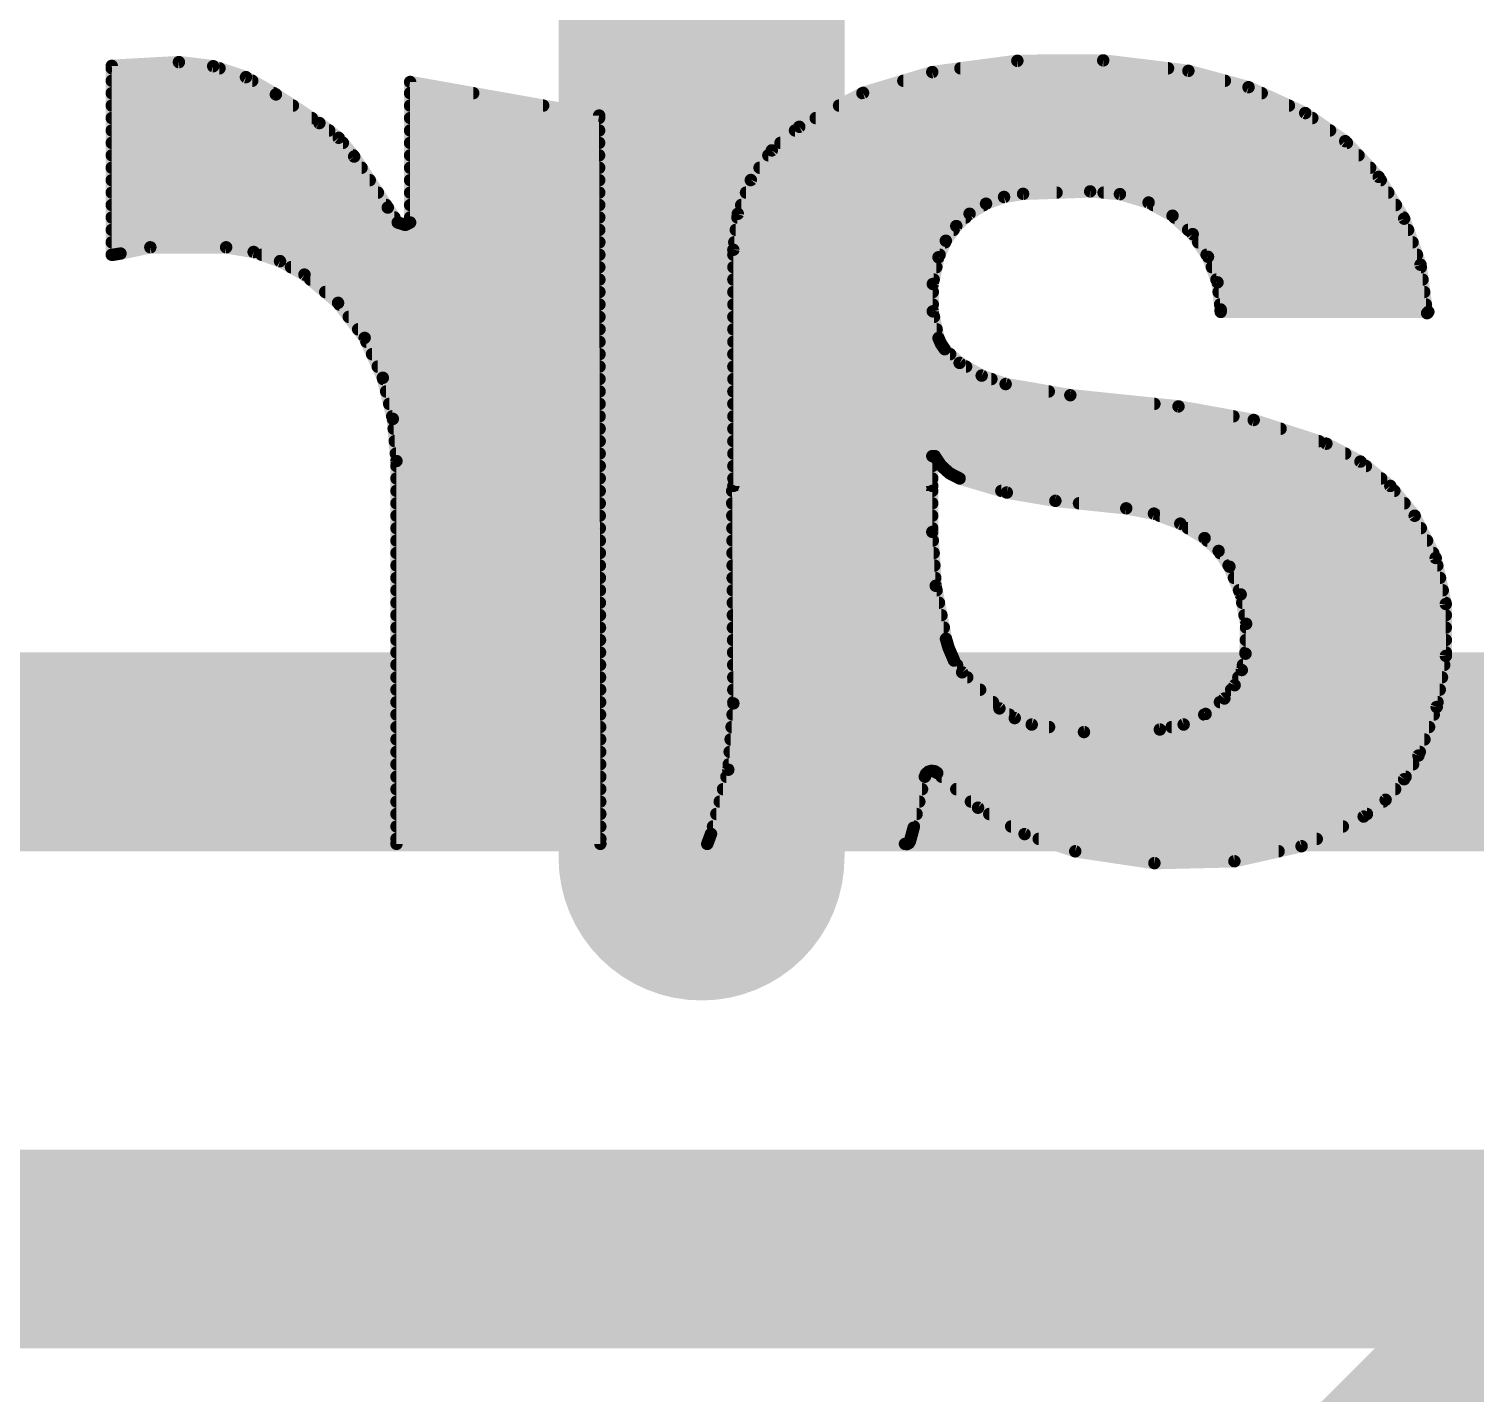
# Model space of a CAD drawing. Extents: x -12 to 102, y -12 to 69.
# Drawn here: x 41.464 to 44.419, y 58.126 to 60.914 of the extents above; entities that cross this region are included whole.
import ezdxf

# ---------------------------------------------------------------- set-up
doc = ezdxf.new("R2010")
doc.units = 0
for name, color, linetype in [('1', 12, 'CONTINUOUS'), ('16', 132, 'CONTINUOUS'), ('21', 41, 'CONTINUOUS'), ('22', 40, 'CONTINUOUS')]:
    doc.layers.add(name, color=color, linetype=linetype)

msp = doc.modelspace()

# ---------------------------------------------------------------- linework, layer by layer
at = {"layer": '1', "const_width": 0.4064}
msp.add_lwpolyline([(41.91, 55.626), (51.054, 64.77)], dxfattribs=at)
at = {"layer": '16', "const_width": 0.4064}
for points in [[(64.77, 59.436), (11.43, 59.436)], [(62.23, 58.42), (36.83, 58.42)]]:
    msp.add_lwpolyline(points, dxfattribs=at)
at = {"layer": '21', "const_width": 0.5842}
msp.add_lwpolyline([(42.8381, 59.2201), (42.8381, 62.4487)], dxfattribs=at)
at = {"layer": '21', "const_width": 0.2921}
msp.add_lwpolyline([(42.692, 59.2201, 1), (42.9841, 59.2201)], format="xyb", dxfattribs=at)
at = {"layer": '22', "const_width": 0.0254}
for points in [[(41.7703, 60.8457), (41.6331, 60.8381)], [(41.6331, 60.8381), (41.6331, 60.452)], [(41.6331, 60.833), (41.8532, 60.833)], [(41.8404, 60.8373), (41.7703, 60.8457)], [(41.9073, 60.815), (41.8404, 60.8373)], [(43.1681, 60.7829), (43.3095, 60.8254)], [(43.3095, 60.8254), (43.4834, 60.8484)], [(43.367, 60.833), (43.7912, 60.833)], [(43.4834, 60.8484), (43.6587, 60.8492)], [(43.6587, 60.8492), (43.8328, 60.8279)], [(43.8328, 60.8279), (43.9557, 60.7945)], [(41.6331, 60.8076), (41.9201, 60.8076)], [(41.9684, 60.7797), (41.9073, 60.815)], [(42.6288, 60.7365), (42.2427, 60.8051)], [(42.2427, 60.8051), (42.2427, 60.518)], [(43.2503, 60.8076), (43.9074, 60.8076)], [(43.9557, 60.7945), (44.0715, 60.7416)], [(41.6331, 60.7822), (41.9641, 60.7822)], [(42.0573, 60.7212), (41.9684, 60.7797)], [(42.2427, 60.7822), (42.3716, 60.7822)], [(43.0378, 60.7136), (43.1681, 60.7829)], [(43.1668, 60.7822), (43.9826, 60.7822)], [(41.6331, 60.7568), (42.0032, 60.7568)], [(42.2427, 60.7568), (42.5145, 60.7568)], [(42.6314, 59.248), (42.6288, 60.7365)], [(43.119, 60.7568), (44.0382, 60.7568)], [(44.0715, 60.7416), (44.1533, 60.6841)], [(41.6331, 60.7314), (42.0418, 60.7314)], [(41.6331, 60.706), (42.0772, 60.706)], [(42.0968, 60.691), (42.0573, 60.7212)], [(42.2427, 60.7314), (42.6288, 60.7314)], [(42.2427, 60.706), (42.6289, 60.706)], [(42.9816, 60.6653), (43.0378, 60.7136)], [(43.029, 60.706), (44.1222, 60.706)], [(43.0713, 60.7314), (44.086, 60.7314)], [(41.6331, 60.6806), (42.1053, 60.6806)], [(42.1284, 60.6527), (42.0968, 60.691)], [(42.2427, 60.6806), (42.6289, 60.6806)], [(42.9994, 60.6806), (44.1566, 60.6806)], [(44.1533, 60.6841), (44.2216, 60.6112)], [(41.6331, 60.6552), (42.1263, 60.6552)], [(42.197, 60.5485), (42.1284, 60.6527)], [(42.2427, 60.6552), (42.6289, 60.6552)], [(42.9389, 60.6048), (42.9816, 60.6653)], [(42.9745, 60.6552), (44.1804, 60.6552)], [(41.6331, 60.6298), (42.1435, 60.6298)], [(42.2427, 60.6298), (42.629, 60.6298)], [(42.9566, 60.6298), (44.2042, 60.6298)], [(41.6331, 60.6044), (42.1602, 60.6044)], [(42.2427, 60.6044), (42.629, 60.6044)], [(42.9122, 60.5357), (42.9389, 60.6048)], [(42.9387, 60.6044), (44.2257, 60.6044)], [(44.2216, 60.6112), (44.2736, 60.5258)], [(41.6331, 60.579), (42.1769, 60.579)], [(42.2427, 60.579), (42.6291, 60.579)], [(42.9289, 60.579), (43.5635, 60.579)], [(43.4562, 60.5701), (43.4193, 60.5564)], [(43.495, 60.5765), (43.4562, 60.5701)], [(43.6321, 60.5815), (43.495, 60.5765)], [(43.6929, 60.576), (43.6321, 60.5815)], [(43.6595, 60.579), (44.2412, 60.579)], [(43.7515, 60.5587), (43.6929, 60.576)], [(43.8004, 60.5318), (43.7515, 60.5587)], [(41.6331, 60.5536), (42.1936, 60.5536)], [(41.6331, 60.5282), (42.2105, 60.5282)], [(42.2173, 60.518), (42.197, 60.5485)], [(42.2427, 60.5536), (42.6291, 60.5536)], [(42.2427, 60.5282), (42.6292, 60.5282)], [(42.9031, 60.4622), (42.9122, 60.5357)], [(42.9113, 60.5282), (43.3775, 60.5282)], [(42.9191, 60.5536), (43.4148, 60.5536)], [(43.3857, 60.5358), (43.3586, 60.5107)], [(43.4193, 60.5564), (43.3857, 60.5358)], [(43.7608, 60.5536), (44.2566, 60.5536)], [(43.8416, 60.4942), (43.8004, 60.5318)], [(43.8044, 60.5282), (44.2721, 60.5282)], [(41.6331, 60.5028), (42.6292, 60.5028)], [(42.2326, 60.513), (42.2173, 60.518)], [(42.2427, 60.518), (42.2326, 60.513)], [(42.9081, 60.5028), (43.353, 60.5028)], [(43.3586, 60.5107), (43.3372, 60.4807)], [(43.8322, 60.5028), (44.2817, 60.5028)], [(44.2736, 60.5258), (44.307, 60.4316)], [(41.6331, 60.4774), (42.6293, 60.4774)], [(42.905, 60.4774), (43.3357, 60.4774)], [(43.3372, 60.4807), (43.3222, 60.4469)], [(43.8728, 60.4479), (43.8416, 60.4942)], [(43.8529, 60.4774), (44.2907, 60.4774)], [(41.6331, 60.452), (41.6357, 60.452)], [(41.6331, 60.452), (41.6357, 60.452)], [(41.6357, 60.452), (41.6509, 60.4545)], [(41.6509, 60.4545), (41.7119, 60.4672)], [(41.7119, 60.4672), (41.8668, 60.4672)], [(41.8668, 60.4672), (41.923, 60.4577)], [(41.923, 60.4577), (41.9769, 60.4389)], [(41.9393, 60.452), (42.6293, 60.452)], [(42.9031, 59.9796), (42.9031, 60.4622)], [(42.9031, 60.452), (43.3245, 60.452)], [(43.3222, 60.4469), (43.3105, 60.3923)], [(43.87, 60.452), (44.2998, 60.452)], [(43.8922, 60.3956), (43.8728, 60.4479)], [(41.9769, 60.4389), (42.0268, 60.4114)], [(41.9992, 60.4266), (42.6293, 60.4266)], [(42.0268, 60.4114), (42.0955, 60.3537)], [(42.9031, 60.4266), (43.3179, 60.4266)], [(43.8807, 60.4266), (44.3077, 60.4266)], [(44.307, 60.4316), (44.3205, 60.3326)], [(42.0389, 60.4012), (42.6294, 60.4012)], [(42.9031, 60.4012), (43.3124, 60.4012)], [(43.3105, 60.3923), (43.3105, 60.3364)], [(43.8901, 60.4012), (44.3111, 60.4012)], [(43.8988, 60.3402), (43.8922, 60.3956)], [(42.0692, 60.3758), (42.6294, 60.3758)], [(42.0955, 60.3537), (42.1498, 60.2822)], [(42.9031, 60.3758), (43.3105, 60.3758)], [(43.8946, 60.3758), (44.3146, 60.3758)], [(42.098, 60.3504), (42.6295, 60.3504)], [(42.1173, 60.325), (42.6295, 60.325)], [(42.9031, 60.3504), (43.3105, 60.3504)], [(42.9031, 60.325), (43.313, 60.325)], [(43.3105, 60.3364), (43.3222, 60.2818)], [(43.8976, 60.3504), (44.3181, 60.3504)], [(43.8988, 60.3352), (43.8988, 60.3402)], [(44.323, 60.3352), (43.8988, 60.3352)], [(44.3205, 60.3326), (44.323, 60.3352)], [(42.1365, 60.2996), (42.6296, 60.2996)], [(42.9031, 60.2996), (43.3184, 60.2996)], [(42.1498, 60.2822), (42.1869, 60.2005)], [(42.1534, 60.2742), (42.6296, 60.2742)], [(42.9031, 60.2742), (43.3255, 60.2742)], [(43.3222, 60.2818), (43.3275, 60.2698)], [(43.3275, 60.2698), (43.3349, 60.259)], [(42.1649, 60.2488), (42.6297, 60.2488)], [(42.9031, 60.2488), (43.346, 60.2488)], [(43.3349, 60.259), (43.3654, 60.231)], [(42.1765, 60.2234), (42.6297, 60.2234)], [(42.9031, 60.2234), (43.3786, 60.2234)], [(43.3654, 60.231), (43.4104, 60.205)], [(43.4104, 60.205), (43.4594, 60.1878)], [(42.1869, 60.2005), (42.2074, 60.1165)], [(42.1875, 60.198), (42.6297, 60.198)], [(42.9031, 60.198), (43.4304, 60.198)], [(43.4594, 60.1878), (43.5915, 60.165)], [(42.1937, 60.1726), (42.6298, 60.1726)], [(42.1999, 60.1472), (42.6298, 60.1472)], [(42.9031, 60.1726), (43.5475, 60.1726)], [(42.9031, 60.1472), (43.7633, 60.1472)], [(43.5915, 60.165), (43.8125, 60.1421)], [(42.2061, 60.1218), (42.6299, 60.1218)], [(42.2074, 60.1165), (42.2148, 60.0304)], [(42.9031, 60.1218), (43.9247, 60.1218)], [(43.8125, 60.1421), (43.9662, 60.1143)], [(42.2091, 60.0964), (42.6299, 60.0964)], [(42.9031, 60.0964), (44.0211, 60.0964)], [(43.9662, 60.1143), (44.1147, 60.0659)], [(42.2113, 60.071), (42.63, 60.071)], [(42.9031, 60.071), (44.0991, 60.071)], [(44.1147, 60.0659), (44.1844, 60.0293)], [(42.2135, 60.0456), (42.63, 60.0456)], [(42.2148, 60.0304), (42.2148, 59.248)], [(42.9031, 60.0456), (44.1533, 60.0456)], [(43.3146, 60.0405), (43.3095, 60.0405)], [(43.3095, 60.0405), (43.3095, 59.9796)], [(43.3274, 60.0211), (43.3146, 60.0405)], [(44.1844, 60.0293), (44.2453, 59.9795)], [(42.2148, 60.0202), (42.6301, 60.0202)], [(42.9031, 60.0202), (43.3095, 60.0202)], [(43.3447, 60.0055), (43.3274, 60.0211)], [(43.3284, 60.0202), (44.1955, 60.0202)], [(43.3654, 59.9948), (43.3447, 60.0055)], [(42.2148, 59.9948), (42.6301, 59.9948)], [(42.2148, 59.9694), (42.6301, 59.9694)], [(42.9031, 59.5351), (42.9006, 59.9694)], [(42.9006, 59.9694), (43.3095, 59.9694)], [(42.9031, 59.9948), (43.3095, 59.9948)], [(43.3095, 59.9796), (42.9031, 59.9796)], [(43.3095, 59.9694), (43.3095, 59.8856)], [(43.4618, 59.966), (43.3654, 59.9948)], [(43.3654, 59.9948), (44.2266, 59.9948)], [(43.4506, 59.9694), (44.2536, 59.9694)], [(44.2453, 59.9795), (44.2951, 59.9186)], [(42.2148, 59.944), (42.6302, 59.944)], [(42.9007, 59.944), (43.3095, 59.944)], [(43.561, 59.9491), (43.4618, 59.966)], [(43.7058, 59.9338), (43.561, 59.9491)], [(43.6093, 59.944), (44.2743, 59.944)], [(42.2148, 59.9186), (42.6302, 59.9186)], [(42.9009, 59.9186), (43.3095, 59.9186)], [(43.7624, 59.923), (43.7058, 59.9338)], [(43.8163, 59.9025), (43.7624, 59.923)], [(43.7739, 59.9186), (44.2951, 59.9186)], [(44.2951, 59.9186), (44.338, 59.8324)], [(42.2148, 59.8932), (42.6303, 59.8932)], [(42.901, 59.8932), (43.3095, 59.8932)], [(43.3095, 59.8856), (43.3165, 59.7755)], [(43.8658, 59.8729), (43.8163, 59.9025)], [(43.8318, 59.8932), (44.3077, 59.8932)], [(42.2148, 59.8678), (42.6303, 59.8678)], [(42.9012, 59.8678), (43.3106, 59.8678)], [(43.8946, 59.8466), (43.8658, 59.8729)], [(43.8714, 59.8678), (44.3204, 59.8678)], [(42.2148, 59.8424), (42.6304, 59.8424)], [(42.9013, 59.8424), (43.3123, 59.8424)], [(43.9166, 59.8145), (43.8946, 59.8466)], [(43.8975, 59.8424), (44.333, 59.8424)], [(44.338, 59.8324), (44.3586, 59.7383)], [(42.2148, 59.817), (42.6304, 59.817)], [(42.2148, 59.7916), (42.6305, 59.7916)], [(42.9015, 59.817), (43.3139, 59.817)], [(42.9016, 59.7916), (43.3155, 59.7916)], [(43.9149, 59.817), (44.3414, 59.817)], [(43.9396, 59.7579), (43.9166, 59.8145)], [(43.9259, 59.7916), (44.3469, 59.7916)], [(42.2148, 59.7662), (42.6305, 59.7662)], [(42.9018, 59.7662), (43.3183, 59.7662)], [(43.3165, 59.7755), (43.3375, 59.6671)], [(43.9362, 59.7662), (44.3525, 59.7662)], [(42.2148, 59.7408), (42.6305, 59.7408)], [(42.9019, 59.7408), (43.3232, 59.7408)], [(43.9507, 59.6978), (43.9396, 59.7579)], [(43.9428, 59.7408), (44.358, 59.7408)], [(44.3586, 59.7383), (44.3589, 59.6322)], [(42.2148, 59.7154), (42.6306, 59.7154)], [(42.9021, 59.7154), (43.3282, 59.7154)], [(43.9475, 59.7154), (44.3587, 59.7154)], [(42.2148, 59.69), (42.6306, 59.69)], [(42.9022, 59.69), (43.3331, 59.69)], [(43.9496, 59.6367), (43.9507, 59.6978)], [(43.9506, 59.69), (44.3587, 59.69)], [(42.2148, 59.6646), (42.6307, 59.6646)], [(42.9024, 59.6646), (43.3382, 59.6646)], [(43.3375, 59.6671), (43.3426, 59.6494)], [(43.3426, 59.6494), (43.3541, 59.6226)], [(43.9501, 59.6646), (44.3588, 59.6646)], [(42.2148, 59.6392), (42.6307, 59.6392)], [(42.2148, 59.6138), (42.6308, 59.6138)], [(42.9025, 59.6392), (43.347, 59.6392)], [(42.9027, 59.6138), (43.3601, 59.6138)], [(43.3541, 59.6226), (43.3705, 59.5986)], [(43.9419, 59.6033), (43.9496, 59.6367)], [(43.9443, 59.6138), (44.3555, 59.6138)], [(43.9496, 59.6392), (44.3588, 59.6392)], [(44.3589, 59.6322), (44.34, 59.5277)], [(42.2148, 59.5884), (42.6308, 59.5884)], [(42.9028, 59.5884), (43.381, 59.5884)], [(43.3705, 59.5986), (43.4467, 59.5249)], [(43.9273, 59.5724), (43.9419, 59.6033)], [(43.9348, 59.5884), (44.351, 59.5884)], [(42.2148, 59.563), (42.6309, 59.563)], [(42.9029, 59.563), (43.4073, 59.563)], [(43.9064, 59.5452), (43.9273, 59.5724)], [(43.9201, 59.563), (44.3464, 59.563)], [(42.2148, 59.5376), (42.6309, 59.5376)], [(42.8928, 59.3996), (42.9031, 59.5351)], [(42.9031, 59.5376), (43.4336, 59.5376)], [(43.4467, 59.5249), (43.478, 59.5051)], [(43.868, 59.5136), (43.9064, 59.5452)], [(43.8972, 59.5376), (44.3418, 59.5376)], [(44.34, 59.5277), (44.3027, 59.4284)], [(42.2148, 59.5122), (42.6309, 59.5122)], [(42.9014, 59.5122), (43.4668, 59.5122)], [(43.478, 59.5051), (43.5127, 59.4919)], [(43.8231, 59.492), (43.868, 59.5136)], [(43.8651, 59.5122), (44.3342, 59.5122)], [(42.2148, 59.4868), (42.631, 59.4868)], [(42.8994, 59.4868), (43.5483, 59.4868)], [(43.5127, 59.4919), (43.6194, 59.4766)], [(43.6194, 59.4766), (43.7744, 59.4817)], [(43.7744, 59.4817), (43.8231, 59.492)], [(43.7985, 59.4868), (44.3246, 59.4868)], [(42.2148, 59.4614), (42.631, 59.4614)], [(42.2148, 59.436), (42.6311, 59.436)], [(42.8955, 59.436), (44.3056, 59.436)], [(42.8975, 59.4614), (44.3151, 59.4614)], [(42.2148, 59.4106), (42.6311, 59.4106)], [(42.8936, 59.4106), (44.2919, 59.4106)], [(44.3027, 59.4284), (44.2735, 59.3801)], [(42.2148, 59.3852), (42.6312, 59.3852)], [(42.8574, 59.2684), (42.8928, 59.3996)], [(42.8889, 59.3852), (43.2943, 59.3852)], [(43.2943, 59.3852), (43.2714, 59.2811)], [(43.2969, 59.3911), (43.2943, 59.3852)], [(43.3017, 59.3954), (43.2969, 59.3911)], [(43.3079, 59.3973), (43.3017, 59.3954)], [(43.3143, 59.3964), (43.3079, 59.3973)], [(43.3197, 59.3928), (43.3143, 59.3964)], [(43.403, 59.322), (43.3197, 59.3928)], [(43.3286, 59.3852), (44.2766, 59.3852)], [(44.2735, 59.3801), (44.2358, 59.3381)], [(42.2148, 59.3598), (42.6312, 59.3598)], [(42.882, 59.3598), (43.2887, 59.3598)], [(43.3585, 59.3598), (44.2553, 59.3598)], [(42.2148, 59.3344), (42.6313, 59.3344)], [(42.8752, 59.3344), (43.2831, 59.3344)], [(43.3884, 59.3344), (44.2309, 59.3344)], [(43.4981, 59.268), (43.403, 59.322)], [(44.2358, 59.3381), (44.1909, 59.3039)], [(42.2148, 59.309), (42.6313, 59.309)], [(42.8683, 59.309), (43.2775, 59.309)], [(43.4259, 59.309), (44.1976, 59.309)], [(44.1909, 59.3039), (44.064, 59.2433)], [(42.2148, 59.2836), (42.6313, 59.2836)], [(42.2148, 59.2582), (42.6314, 59.2582)], [(42.8498, 59.248), (42.8574, 59.2684)], [(42.8536, 59.2582), (43.2652, 59.2582)], [(42.8615, 59.2836), (43.272, 59.2836)], [(43.2714, 59.2811), (43.2638, 59.2531)], [(43.4706, 59.2836), (44.1484, 59.2836)], [(43.6016, 59.2328), (43.4981, 59.268)], [(43.5269, 59.2582), (44.0951, 59.2582)], [(42.2148, 59.248), (42.6314, 59.248)], [(43.2537, 59.248), (42.8498, 59.248)], [(43.2579, 59.2477), (43.2537, 59.248)], [(43.2616, 59.2495), (43.2579, 59.2477)], [(43.2638, 59.2531), (43.2616, 59.2495)], [(43.7633, 59.2087), (43.6016, 59.2328)], [(43.6016, 59.2328), (44.0171, 59.2328)], [(44.064, 59.2433), (43.9268, 59.2125)], [(43.9268, 59.2125), (43.7633, 59.2087)]]:
    msp.add_lwpolyline(points, dxfattribs=at)
at = {"layer": '22', "const_width": 0.0127}
for points in [[(41.6327, 60.8444, 1), (41.6335, 60.8318)], [(41.6331, 60.8394, 1), (41.6331, 60.8267)], [(41.6394, 60.8381, 1), (41.6268, 60.8381)], [(41.7711, 60.852, 1), (41.7695, 60.8394)], [(41.7707, 60.8394, 1), (41.7699, 60.852)], [(41.8424, 60.8433, 1), (41.8383, 60.8313)], [(41.8396, 60.831, 1), (41.8411, 60.8436)], [(41.8532, 60.8267, 1), (41.8532, 60.8394)], [(43.3087, 60.8317, 1), (43.3103, 60.8191)], [(43.3113, 60.8193, 1), (43.3077, 60.8315)], [(43.367, 60.8394, 1), (43.367, 60.8267)], [(43.4833, 60.8547, 1), (43.4834, 60.842)], [(43.4842, 60.8421, 1), (43.4825, 60.8547)], [(43.6595, 60.8555, 1), (43.658, 60.8429)], [(43.6588, 60.8429, 1), (43.6587, 60.8556)], [(43.7912, 60.8267, 1), (43.7912, 60.8394)], [(43.8345, 60.834, 1), (43.8311, 60.8218)], [(43.832, 60.8216, 1), (43.8336, 60.8342)], [(41.6331, 60.8139, 1), (41.6331, 60.8013)], [(41.9105, 60.8205, 1), (41.9041, 60.8095)], [(41.9053, 60.809, 1), (41.9093, 60.821)], [(41.9201, 60.8013, 1), (41.9201, 60.8139)], [(42.2438, 60.8114, 1), (42.2416, 60.7988)], [(42.249, 60.8051, 1), (42.2364, 60.8051)], [(43.2503, 60.8139, 1), (43.2503, 60.8013)], [(43.9074, 60.8013, 1), (43.9074, 60.8139)], [(43.9583, 60.8003, 1), (43.953, 60.7887)], [(43.954, 60.7884, 1), (43.9573, 60.8006)], [(41.6331, 60.7886, 1), (41.6331, 60.7759)], [(41.9719, 60.785, 1), (41.9649, 60.7744)], [(41.9641, 60.7759, 1), (41.9641, 60.7886)], [(41.9652, 60.7742, 1), (41.9716, 60.7852)], [(42.2427, 60.7886, 1), (42.2427, 60.7759)], [(42.3716, 60.7759, 1), (42.3716, 60.7886)], [(43.1668, 60.7886, 1), (43.1668, 60.7759)], [(43.1663, 60.789, 1), (43.17, 60.7768)], [(43.1711, 60.7773, 1), (43.1651, 60.7885)], [(43.9826, 60.7759, 1), (43.9826, 60.7886)], [(41.6331, 60.7632, 1), (41.6331, 60.7505)], [(42.0032, 60.7505, 1), (42.0032, 60.7632)], [(42.2427, 60.7632, 1), (42.2427, 60.7505)], [(42.5145, 60.7505, 1), (42.5145, 60.7632)], [(42.6351, 60.7365, 1), (42.6225, 60.7365)], [(42.6277, 60.7302, 1), (42.6299, 60.7428)], [(43.119, 60.7632, 1), (43.119, 60.7505)], [(44.0382, 60.7505, 1), (44.0382, 60.7632)], [(44.0752, 60.7468, 1), (44.0678, 60.7364)], [(44.0689, 60.7358, 1), (44.0741, 60.7474)], [(41.6331, 60.7124, 1), (41.6331, 60.6997)], [(41.6331, 60.7377, 1), (41.6331, 60.7251)], [(42.0418, 60.7251, 1), (42.0418, 60.7377)], [(42.0612, 60.7262, 1), (42.0534, 60.7162)], [(42.0538, 60.7159, 1), (42.0608, 60.7265)], [(42.0772, 60.6997, 1), (42.0772, 60.7124)], [(42.2427, 60.7124, 1), (42.2427, 60.6997)], [(42.2427, 60.7377, 1), (42.2427, 60.7251)], [(42.6288, 60.7251, 1), (42.6288, 60.7377)], [(42.6289, 60.6997, 1), (42.6289, 60.7124)], [(43.029, 60.7124, 1), (43.029, 60.6997)], [(43.0348, 60.7192, 1), (43.0408, 60.708)], [(43.0419, 60.7088, 1), (43.0337, 60.7184)], [(43.0713, 60.7377, 1), (43.0713, 60.7251)], [(44.086, 60.7251, 1), (44.086, 60.7377)], [(44.1222, 60.6997, 1), (44.1222, 60.7124)], [(41.6331, 60.687, 1), (41.6331, 60.6743)], [(42.1016, 60.695, 1), (42.0919, 60.687)], [(42.0929, 60.686, 1), (42.1006, 60.696)], [(42.1053, 60.6743, 1), (42.1053, 60.687)], [(42.2427, 60.687, 1), (42.2427, 60.6743)], [(42.6289, 60.6743, 1), (42.6289, 60.687)], [(42.9994, 60.687, 1), (42.9994, 60.6743)], [(44.1579, 60.6885, 1), (44.1486, 60.6798)], [(44.1496, 60.6789, 1), (44.1569, 60.6893)], [(44.1566, 60.6743, 1), (44.1566, 60.687)], [(41.6331, 60.6615, 1), (41.6331, 60.6489)], [(42.1337, 60.6562, 1), (42.1231, 60.6492)], [(42.1235, 60.6487, 1), (42.1333, 60.6567)], [(42.1263, 60.6489, 1), (42.1263, 60.6615)], [(42.2427, 60.6615, 1), (42.2427, 60.6489)], [(42.6289, 60.6489, 1), (42.6289, 60.6615)], [(42.9745, 60.6615, 1), (42.9745, 60.6489)], [(42.9775, 60.6701, 1), (42.9858, 60.6605)], [(42.9868, 60.6616, 1), (42.9764, 60.669)], [(44.1804, 60.6489, 1), (44.1804, 60.6615)], [(41.6331, 60.6362, 1), (41.6331, 60.6235)], [(42.1435, 60.6235, 1), (42.1435, 60.6362)], [(42.2427, 60.6362, 1), (42.2427, 60.6235)], [(42.629, 60.6235, 1), (42.629, 60.6362)], [(42.9566, 60.6362, 1), (42.9566, 60.6235)], [(44.2042, 60.6235, 1), (44.2042, 60.6362)], [(41.6331, 60.6108, 1), (41.6331, 60.5981)], [(42.1602, 60.5981, 1), (42.1602, 60.6108)], [(42.2427, 60.6108, 1), (42.2427, 60.5981)], [(42.629, 60.5981, 1), (42.629, 60.6108)], [(42.9387, 60.6108, 1), (42.9387, 60.5981)], [(42.9337, 60.6085, 1), (42.9441, 60.6011)], [(42.9448, 60.6025, 1), (42.933, 60.6071)], [(44.227, 60.6145, 1), (44.2162, 60.6079)], [(44.217, 60.6068, 1), (44.2262, 60.6155)], [(44.2257, 60.5981, 1), (44.2257, 60.6108)], [(41.6331, 60.5853, 1), (41.6331, 60.5727)], [(42.1769, 60.5727, 1), (42.1769, 60.5853)], [(42.2427, 60.5853, 1), (42.2427, 60.5727)], [(42.6291, 60.5727, 1), (42.6291, 60.5853)], [(42.9289, 60.5853, 1), (42.9289, 60.5727)], [(43.4551, 60.5764, 1), (43.4572, 60.5638)], [(43.4584, 60.5641, 1), (43.4539, 60.576)], [(43.4948, 60.5828, 1), (43.4952, 60.5702)], [(43.496, 60.5702, 1), (43.494, 60.5828)], [(43.5635, 60.5727, 1), (43.5635, 60.5853)], [(43.6327, 60.5878, 1), (43.6315, 60.5752)], [(43.6323, 60.5752, 1), (43.6319, 60.5878)], [(43.6595, 60.5853, 1), (43.6595, 60.5727)], [(43.6947, 60.582, 1), (43.6911, 60.5699)], [(43.6923, 60.5696, 1), (43.6935, 60.5823)], [(43.7546, 60.5643, 1), (43.7484, 60.5531)], [(43.7497, 60.5526, 1), (43.7533, 60.5648)], [(44.2412, 60.5727, 1), (44.2412, 60.5853)], [(41.6331, 60.56, 1), (41.6331, 60.5473)], [(41.6331, 60.5346, 1), (41.6331, 60.5219)], [(42.2023, 60.552, 1), (42.1917, 60.545)], [(42.1917, 60.545, 1), (42.2023, 60.552)], [(42.1936, 60.5473, 1), (42.1936, 60.56)], [(42.2105, 60.5219, 1), (42.2105, 60.5346)], [(42.2427, 60.56, 1), (42.2427, 60.5473)], [(42.2427, 60.5346, 1), (42.2427, 60.5219)], [(42.6291, 60.5473, 1), (42.6291, 60.56)], [(42.6292, 60.5219, 1), (42.6292, 60.5346)], [(42.9113, 60.5346, 1), (42.9113, 60.5219)], [(42.9063, 60.538, 1), (42.9181, 60.5334)], [(42.9185, 60.5349, 1), (42.9059, 60.5365)], [(42.9191, 60.56, 1), (42.9191, 60.5473)], [(43.3775, 60.5219, 1), (43.3775, 60.5346)], [(43.3824, 60.5412, 1), (43.389, 60.5304)], [(43.39, 60.5311, 1), (43.3814, 60.5405)], [(43.4171, 60.5623, 1), (43.4215, 60.5504)], [(43.4148, 60.5473, 1), (43.4148, 60.56)], [(43.4226, 60.5509, 1), (43.416, 60.5618)], [(43.7608, 60.56, 1), (43.7608, 60.5473)], [(43.8047, 60.5365, 1), (43.7961, 60.5271)], [(43.7973, 60.5263, 1), (43.8035, 60.5374)], [(43.8044, 60.5346, 1), (43.8044, 60.5219)], [(44.2566, 60.5473, 1), (44.2566, 60.56)], [(44.2721, 60.5219, 1), (44.2721, 60.5346)], [(41.6331, 60.5091, 1), (41.6331, 60.4965)], [(42.2193, 60.524, 1), (42.2153, 60.512)], [(42.212, 60.5145, 1), (42.2226, 60.5215)], [(42.2298, 60.5187, 1), (42.2354, 60.5073)], [(42.2306, 60.507, 1), (42.2346, 60.519)], [(42.2364, 60.518, 1), (42.249, 60.518)], [(42.2455, 60.5123, 1), (42.2399, 60.5237)], [(42.6292, 60.4965, 1), (42.6292, 60.5091)], [(42.9081, 60.5091, 1), (42.9081, 60.4965)], [(43.3543, 60.5154, 1), (43.3629, 60.506)], [(43.353, 60.4965, 1), (43.353, 60.5091)], [(43.3638, 60.507, 1), (43.3535, 60.5144)], [(43.8322, 60.5091, 1), (43.8322, 60.4965)], [(44.2795, 60.5279, 1), (44.2676, 60.5237)], [(44.2681, 60.5225, 1), (44.279, 60.5291)], [(44.2817, 60.4965, 1), (44.2817, 60.5091)], [(41.6331, 60.4838, 1), (41.6331, 60.4711)], [(42.6293, 60.4711, 1), (42.6293, 60.4838)], [(42.905, 60.4838, 1), (42.905, 60.4711)], [(43.332, 60.4843, 1), (43.3423, 60.477)], [(43.343, 60.4781, 1), (43.3314, 60.4832)], [(43.3357, 60.4711, 1), (43.3357, 60.4838)], [(43.8469, 60.4977, 1), (43.8363, 60.4906)], [(43.8373, 60.4895, 1), (43.8459, 60.4989)], [(43.8529, 60.4838, 1), (43.8529, 60.4711)], [(44.2907, 60.4711, 1), (44.2907, 60.4838)], [(41.6331, 60.4584, 1), (41.6331, 60.4457)], [(41.6331, 60.4584, 1), (41.6331, 60.4457)], [(41.6268, 60.452, 1), (41.6394, 60.452)], [(41.6347, 60.4583, 1), (41.6367, 60.4457)], [(41.6357, 60.4457, 1), (41.6357, 60.4584)], [(41.6357, 60.4457, 1), (41.6357, 60.4584)], [(41.6496, 60.4607, 1), (41.6522, 60.4483)], [(41.6519, 60.4482, 1), (41.6499, 60.4608)], [(41.7119, 60.4736, 1), (41.7119, 60.4609)], [(41.7132, 60.461, 1), (41.7106, 60.4734)], [(41.8679, 60.4735, 1), (41.8657, 60.4609)], [(41.8668, 60.4609, 1), (41.8668, 60.4736)], [(41.9251, 60.4637, 1), (41.9209, 60.4517)], [(41.922, 60.4514, 1), (41.9241, 60.4639)], [(41.9393, 60.4584, 1), (41.9393, 60.4457)], [(42.6293, 60.4457, 1), (42.6293, 60.4584)], [(42.8968, 60.463, 1), (42.9094, 60.4614)], [(42.9031, 60.4584, 1), (42.9031, 60.4457)], [(42.9094, 60.4622, 1), (42.8968, 60.4622)], [(43.3164, 60.4495, 1), (43.328, 60.4443)], [(43.3284, 60.4456, 1), (43.316, 60.4482)], [(43.3245, 60.4457, 1), (43.3245, 60.4584)], [(43.87, 60.4584, 1), (43.87, 60.4457)], [(43.8787, 60.4501, 1), (43.8668, 60.4457)], [(43.8675, 60.4444, 1), (43.8781, 60.4515)], [(44.2998, 60.4457, 1), (44.2998, 60.4584)], [(41.9799, 60.4445, 1), (41.9738, 60.4334)], [(41.9748, 60.4329, 1), (41.979, 60.4449)], [(41.9992, 60.4329, 1), (41.9992, 60.4203)], [(42.0309, 60.4163, 1), (42.0227, 60.4065)], [(42.0237, 60.4058, 1), (42.0299, 60.417)], [(42.6293, 60.4203, 1), (42.6293, 60.4329)], [(42.9031, 60.4329, 1), (42.9031, 60.4203)], [(43.3179, 60.4203, 1), (43.3179, 60.4329)], [(43.8807, 60.4329, 1), (43.8807, 60.4203)], [(44.3133, 60.4325, 1), (44.3007, 60.4308)], [(44.301, 60.4295, 1), (44.313, 60.4338)], [(44.3077, 60.4203, 1), (44.3077, 60.4329)], [(42.0389, 60.4076, 1), (42.0389, 60.3949)], [(42.6294, 60.3949, 1), (42.6294, 60.4076)], [(42.9031, 60.4076, 1), (42.9031, 60.3949)], [(43.3043, 60.3936, 1), (43.3167, 60.391)], [(43.3169, 60.3923, 1), (43.3042, 60.3923)], [(43.3124, 60.3949, 1), (43.3124, 60.4076)], [(43.8901, 60.4076, 1), (43.8901, 60.3949)], [(43.8985, 60.3964, 1), (43.8859, 60.3949)], [(43.8863, 60.3934, 1), (43.8982, 60.3978)], [(44.3111, 60.3949, 1), (44.3111, 60.4076)], [(42.0692, 60.3822, 1), (42.0692, 60.3695)], [(42.1006, 60.3575, 1), (42.0904, 60.3498)], [(42.0914, 60.3488, 1), (42.0996, 60.3585)], [(42.6294, 60.3695, 1), (42.6294, 60.3822)], [(42.9031, 60.3822, 1), (42.9031, 60.3695)], [(43.3105, 60.3695, 1), (43.3105, 60.3822)], [(43.8946, 60.3822, 1), (43.8946, 60.3695)], [(44.3146, 60.3695, 1), (44.3146, 60.3822)], [(42.098, 60.3567, 1), (42.098, 60.3441)], [(42.1173, 60.3314, 1), (42.1173, 60.3187)], [(42.6295, 60.3441, 1), (42.6295, 60.3567)], [(42.6295, 60.3187, 1), (42.6295, 60.3314)], [(42.9031, 60.3314, 1), (42.9031, 60.3187)], [(42.9031, 60.3567, 1), (42.9031, 60.3441)], [(43.3167, 60.3377, 1), (43.3043, 60.3351)], [(43.3042, 60.3364, 1), (43.3169, 60.3364)], [(43.3105, 60.3441, 1), (43.3105, 60.3567)], [(43.313, 60.3187, 1), (43.313, 60.3314)], [(43.8976, 60.3567, 1), (43.8976, 60.3441)], [(43.8925, 60.3395, 1), (43.9051, 60.3409)], [(43.9051, 60.3402, 1), (43.8925, 60.3402)], [(43.8988, 60.3415, 1), (43.8988, 60.3289)], [(43.8925, 60.3352, 1), (43.9051, 60.3352)], [(44.3159, 60.337, 1), (44.3251, 60.3282)], [(44.3142, 60.3317, 1), (44.3268, 60.3335)], [(44.3181, 60.3441, 1), (44.3181, 60.3567)], [(44.3276, 60.3308, 1), (44.3184, 60.3396)], [(44.323, 60.3289, 1), (44.323, 60.3415)], [(42.1365, 60.306, 1), (42.1365, 60.2933)], [(42.6296, 60.2933, 1), (42.6296, 60.306)], [(42.9031, 60.306, 1), (42.9031, 60.2933)], [(43.3184, 60.2933, 1), (43.3184, 60.306)], [(42.1555, 60.2848, 1), (42.144, 60.2796)], [(42.1447, 60.2783, 1), (42.1548, 60.286)], [(42.1534, 60.2805, 1), (42.1534, 60.2679)], [(42.6296, 60.2679, 1), (42.6296, 60.2805)], [(42.9031, 60.2805, 1), (42.9031, 60.2679)], [(43.328, 60.2843, 1), (43.3164, 60.2793)], [(43.316, 60.2805, 1), (43.3284, 60.2831)], [(43.3327, 60.2734, 1), (43.3222, 60.2662)], [(43.3216, 60.2672, 1), (43.3333, 60.2723)], [(43.3255, 60.2679, 1), (43.3255, 60.2805)], [(42.1649, 60.2552, 1), (42.1649, 60.2425)], [(42.6297, 60.2425, 1), (42.6297, 60.2552)], [(42.9031, 60.2552, 1), (42.9031, 60.2425)], [(43.3392, 60.2637, 1), (43.3306, 60.2543)], [(43.3297, 60.2554, 1), (43.3401, 60.2626)], [(43.346, 60.2425, 1), (43.346, 60.2552)], [(42.1765, 60.2298, 1), (42.1765, 60.2171)], [(42.6297, 60.2171, 1), (42.6297, 60.2298)], [(42.9031, 60.2298, 1), (42.9031, 60.2171)], [(43.3686, 60.2365, 1), (43.3622, 60.2255)], [(43.3611, 60.2263, 1), (43.3697, 60.2357)], [(43.3786, 60.2171, 1), (43.3786, 60.2298)], [(43.4125, 60.211, 1), (43.4083, 60.1991)], [(43.4072, 60.1995, 1), (43.4136, 60.2106)], [(42.1931, 60.202, 1), (42.1807, 60.199)], [(42.1875, 60.2043, 1), (42.1875, 60.1917)], [(42.1811, 60.1979, 1), (42.1927, 60.2031)], [(42.6297, 60.1917, 1), (42.6297, 60.2043)], [(42.9031, 60.2043, 1), (42.9031, 60.1917)], [(43.4304, 60.1917, 1), (43.4304, 60.2043)], [(43.4605, 60.1941, 1), (43.4583, 60.1815)], [(43.4573, 60.1818, 1), (43.4615, 60.1938)], [(42.1937, 60.179, 1), (42.1937, 60.1663)], [(42.1999, 60.1536, 1), (42.1999, 60.1409)], [(42.6298, 60.1663, 1), (42.6298, 60.179)], [(42.6298, 60.1409, 1), (42.6298, 60.1536)], [(42.9031, 60.179, 1), (42.9031, 60.1663)], [(42.9031, 60.1536, 1), (42.9031, 60.1409)], [(43.5475, 60.1663, 1), (43.5475, 60.179)], [(43.5922, 60.1713, 1), (43.5908, 60.1587)], [(43.5904, 60.1587, 1), (43.5926, 60.1713)], [(43.7633, 60.1409, 1), (43.7633, 60.1536)], [(42.2061, 60.1281, 1), (42.2061, 60.1155)], [(42.2137, 60.1171, 1), (42.201, 60.116)], [(42.6299, 60.1155, 1), (42.6299, 60.1281)], [(42.9031, 60.1281, 1), (42.9031, 60.1155)], [(43.8136, 60.1483, 1), (43.8114, 60.1359)], [(43.8118, 60.1358, 1), (43.8132, 60.1484)], [(43.9247, 60.1155, 1), (43.9247, 60.1281)], [(42.2012, 60.115, 1), (42.2135, 60.118)], [(42.2091, 60.1028, 1), (42.2091, 60.0901)], [(42.6299, 60.0901, 1), (42.6299, 60.1028)], [(42.9031, 60.1028, 1), (42.9031, 60.0901)], [(43.9682, 60.1203, 1), (43.9642, 60.1083)], [(43.9651, 60.1081, 1), (43.9673, 60.1206)], [(44.0211, 60.0901, 1), (44.0211, 60.1028)], [(42.2113, 60.0774, 1), (42.2113, 60.0647)], [(42.63, 60.0647, 1), (42.63, 60.0774)], [(42.9031, 60.0774, 1), (42.9031, 60.0647)], [(44.0991, 60.0647, 1), (44.0991, 60.0774)], [(44.1177, 60.0715, 1), (44.1117, 60.0603)], [(44.1127, 60.0599, 1), (44.1167, 60.0719)], [(42.2135, 60.0519, 1), (42.2135, 60.0393)], [(42.2212, 60.0304, 1), (42.2085, 60.0304)], [(42.63, 60.0393, 1), (42.63, 60.0519)], [(42.9031, 60.0519, 1), (42.9031, 60.0393)], [(43.3158, 60.0405, 1), (43.3032, 60.0405)], [(43.3095, 60.0468, 1), (43.3095, 60.0342)], [(43.3199, 60.044, 1), (43.3093, 60.037)], [(43.3146, 60.0342, 1), (43.3146, 60.0468)], [(44.1533, 60.0393, 1), (44.1533, 60.0519)], [(44.1884, 60.0342, 1), (44.1803, 60.0244)], [(44.1814, 60.0237, 1), (44.1873, 60.0349)], [(42.2148, 60.0266, 1), (42.2148, 60.0139)], [(42.2085, 60.0299, 1), (42.2211, 60.0309)], [(42.6301, 60.0139, 1), (42.6301, 60.0266)], [(42.9031, 60.0266, 1), (42.9031, 60.0139)], [(43.3095, 60.0139, 1), (43.3095, 60.0266)], [(43.3317, 60.0258, 1), (43.3232, 60.0163)], [(43.3284, 60.0266, 1), (43.3284, 60.0139)], [(43.3221, 60.0176, 1), (43.3327, 60.0246)], [(43.3476, 60.0111, 1), (43.3418, 59.9999)], [(43.3405, 60.0008, 1), (43.349, 60.0102)], [(44.1955, 60.0139, 1), (44.1955, 60.0266)], [(42.2148, 60.0012, 1), (42.2148, 59.9885)], [(42.2148, 59.9757, 1), (42.2148, 59.9631)], [(42.6301, 59.9885, 1), (42.6301, 60.0012)], [(42.6301, 59.9631, 1), (42.6301, 59.9757)], [(42.9006, 59.9757, 1), (42.9006, 59.9631)], [(42.9069, 59.9694, 1), (42.8943, 59.9694)], [(42.9031, 60.0012, 1), (42.9031, 59.9885)], [(42.9031, 59.986, 1), (42.9031, 59.9733)], [(42.8968, 59.9796, 1), (42.9094, 59.9796)], [(43.3032, 59.9796, 1), (43.3158, 59.9796)], [(43.3158, 59.9694, 1), (43.3032, 59.9694)], [(43.3095, 59.9885, 1), (43.3095, 60.0012)], [(43.3095, 59.9733, 1), (43.3095, 59.986)], [(43.3095, 59.9631, 1), (43.3095, 59.9757)], [(43.3672, 60.0009, 1), (43.3636, 59.9887)], [(43.3654, 60.0012, 1), (43.3654, 59.9885)], [(43.3625, 59.9892, 1), (43.3683, 60.0004)], [(43.4506, 59.9757, 1), (43.4506, 59.9631)], [(44.2266, 59.9885, 1), (44.2266, 60.0012)], [(44.2502, 59.9836, 1), (44.2404, 59.9755)], [(44.2413, 59.9746, 1), (44.2493, 59.9845)], [(44.2536, 59.9631, 1), (44.2536, 59.9757)], [(42.2148, 59.9504, 1), (42.2148, 59.9377)], [(42.6302, 59.9377, 1), (42.6302, 59.9504)], [(42.9007, 59.9504, 1), (42.9007, 59.9377)], [(43.3095, 59.9377, 1), (43.3095, 59.9504)], [(43.4629, 59.9723, 1), (43.4608, 59.9598)], [(43.46, 59.96, 1), (43.4636, 59.9721)], [(43.5617, 59.9554, 1), (43.5603, 59.9428)], [(43.5599, 59.9428, 1), (43.5621, 59.9554)], [(43.6093, 59.9504, 1), (43.6093, 59.9377)], [(44.2743, 59.9377, 1), (44.2743, 59.9504)], [(42.2148, 59.925, 1), (42.2148, 59.9123)], [(42.6302, 59.9123, 1), (42.6302, 59.925)], [(42.9009, 59.925, 1), (42.9009, 59.9123)], [(43.3095, 59.9123, 1), (43.3095, 59.925)], [(43.707, 59.94, 1), (43.7046, 59.9276)], [(43.7051, 59.9275, 1), (43.7065, 59.9401)], [(43.7647, 59.9289, 1), (43.7602, 59.917)], [(43.7612, 59.9167, 1), (43.7636, 59.9292)], [(43.7739, 59.925, 1), (43.7739, 59.9123)], [(44.3008, 59.9214, 1), (44.2894, 59.9158)], [(44.2902, 59.9146, 1), (44.3, 59.9226)], [(44.2951, 59.9123, 1), (44.2951, 59.925)], [(42.2148, 59.8995, 1), (42.2148, 59.8869)], [(42.6303, 59.8869, 1), (42.6303, 59.8995)], [(42.901, 59.8995, 1), (42.901, 59.8869)], [(43.3158, 59.886, 1), (43.3032, 59.8852)], [(43.3032, 59.8856, 1), (43.3158, 59.8856)], [(43.3095, 59.8869, 1), (43.3095, 59.8995)], [(43.8196, 59.9079, 1), (43.813, 59.897)], [(43.814, 59.8965, 1), (43.8186, 59.9084)], [(43.8318, 59.8995, 1), (43.8318, 59.8869)], [(44.3077, 59.8869, 1), (44.3077, 59.8995)], [(42.2148, 59.8742, 1), (42.2148, 59.8615)], [(42.6303, 59.8615, 1), (42.6303, 59.8742)], [(42.9012, 59.8742, 1), (42.9012, 59.8615)], [(43.3106, 59.8615, 1), (43.3106, 59.8742)], [(43.8701, 59.8776, 1), (43.8615, 59.8682)], [(43.8625, 59.8674, 1), (43.8691, 59.8784)], [(43.8714, 59.8742, 1), (43.8714, 59.8615)], [(44.3204, 59.8615, 1), (44.3204, 59.8742)], [(42.2148, 59.8488, 1), (42.2148, 59.8361)], [(42.6304, 59.8361, 1), (42.6304, 59.8488)], [(42.9013, 59.8488, 1), (42.9013, 59.8361)], [(43.3123, 59.8361, 1), (43.3123, 59.8488)], [(43.8998, 59.8502, 1), (43.8893, 59.843)], [(43.8903, 59.8419, 1), (43.8988, 59.8513)], [(43.8975, 59.8488, 1), (43.8975, 59.8361)], [(44.3442, 59.8337, 1), (44.3318, 59.831)], [(44.3323, 59.8295, 1), (44.3437, 59.8352)], [(44.333, 59.8361, 1), (44.333, 59.8488)], [(42.2148, 59.8233, 1), (42.2148, 59.8107)], [(42.2148, 59.798, 1), (42.2148, 59.7853)], [(42.6304, 59.8107, 1), (42.6304, 59.8233)], [(42.6305, 59.7853, 1), (42.6305, 59.798)], [(42.9015, 59.8233, 1), (42.9015, 59.8107)], [(42.9016, 59.798, 1), (42.9016, 59.7853)], [(43.3139, 59.8107, 1), (43.3139, 59.8233)], [(43.3155, 59.7853, 1), (43.3155, 59.798)], [(43.9149, 59.8233, 1), (43.9149, 59.8107)], [(43.9225, 59.8169, 1), (43.9107, 59.8121)], [(43.9114, 59.8109, 1), (43.9218, 59.8181)], [(43.9259, 59.798, 1), (43.9259, 59.7853)], [(44.3414, 59.8107, 1), (44.3414, 59.8233)], [(44.3469, 59.7853, 1), (44.3469, 59.798)], [(42.2148, 59.7726, 1), (42.2148, 59.7599)], [(42.6305, 59.7599, 1), (42.6305, 59.7726)], [(42.9018, 59.7726, 1), (42.9018, 59.7599)], [(43.3228, 59.7767, 1), (43.3103, 59.7742)], [(43.3102, 59.7751, 1), (43.3229, 59.7759)], [(43.3183, 59.7599, 1), (43.3183, 59.7726)], [(43.9362, 59.7726, 1), (43.9362, 59.7599)], [(44.3525, 59.7599, 1), (44.3525, 59.7726)], [(42.2148, 59.7471, 1), (42.2148, 59.7345)], [(42.6305, 59.7345, 1), (42.6305, 59.7471)], [(42.9019, 59.7471, 1), (42.9019, 59.7345)], [(43.3232, 59.7345, 1), (43.3232, 59.7471)], [(43.9458, 59.759, 1), (43.9333, 59.7567)], [(43.9337, 59.7555, 1), (43.9455, 59.7603)], [(43.9428, 59.7471, 1), (43.9428, 59.7345)], [(44.3649, 59.7383, 1), (44.3523, 59.7383)], [(44.3524, 59.7369, 1), (44.3648, 59.7397)], [(44.358, 59.7345, 1), (44.358, 59.7471)], [(42.2148, 59.7218, 1), (42.2148, 59.7091)], [(42.6306, 59.7091, 1), (42.6306, 59.7218)], [(42.9021, 59.7218, 1), (42.9021, 59.7091)], [(43.3282, 59.7091, 1), (43.3282, 59.7218)], [(43.9475, 59.7218, 1), (43.9475, 59.7091)], [(44.3587, 59.7091, 1), (44.3587, 59.7218)], [(42.2148, 59.6964, 1), (42.2148, 59.6837)], [(42.6306, 59.6837, 1), (42.6306, 59.6964)], [(42.9022, 59.6964, 1), (42.9022, 59.6837)], [(43.3331, 59.6837, 1), (43.3331, 59.6964)], [(43.9506, 59.6964, 1), (43.9506, 59.6837)], [(43.9571, 59.6977, 1), (43.9444, 59.6979)], [(43.9445, 59.6966, 1), (43.957, 59.699)], [(44.3587, 59.6837, 1), (44.3587, 59.6964)], [(42.2148, 59.6709, 1), (42.2148, 59.6583)], [(42.6307, 59.6583, 1), (42.6307, 59.6709)], [(42.9024, 59.6709, 1), (42.9024, 59.6583)], [(43.3436, 59.6689, 1), (43.3314, 59.6653)], [(43.3313, 59.6659, 1), (43.3437, 59.6683)], [(43.3484, 59.6519, 1), (43.3368, 59.6469)], [(43.3365, 59.6476, 1), (43.3487, 59.6512)], [(43.3382, 59.6583, 1), (43.3382, 59.6709)], [(43.9501, 59.6709, 1), (43.9501, 59.6583)], [(44.3588, 59.6583, 1), (44.3588, 59.6709)], [(42.2148, 59.6456, 1), (42.2148, 59.6329)], [(42.2148, 59.6202, 1), (42.2148, 59.6075)], [(42.6307, 59.6329, 1), (42.6307, 59.6456)], [(42.6308, 59.6075, 1), (42.6308, 59.6202)], [(42.9025, 59.6456, 1), (42.9025, 59.6329)], [(42.9027, 59.6202, 1), (42.9027, 59.6075)], [(43.347, 59.6329, 1), (43.347, 59.6456)], [(43.3593, 59.6262, 1), (43.3488, 59.619)], [(43.3482, 59.6201, 1), (43.3599, 59.6251)], [(43.3601, 59.6075, 1), (43.3601, 59.6202)], [(43.9443, 59.6202, 1), (43.9443, 59.6075)], [(43.9496, 59.6456, 1), (43.9496, 59.6329)], [(43.9433, 59.6368, 1), (43.9559, 59.6366)], [(43.9558, 59.6353, 1), (43.9434, 59.6381)], [(44.3525, 59.6322, 1), (44.3652, 59.6322)], [(44.3651, 59.6311, 1), (44.3526, 59.6333)], [(44.3555, 59.6075, 1), (44.3555, 59.6202)], [(44.3588, 59.6329, 1), (44.3588, 59.6456)], [(42.2148, 59.5947, 1), (42.2148, 59.5821)], [(42.6308, 59.5821, 1), (42.6308, 59.5947)], [(42.9028, 59.5947, 1), (42.9028, 59.5821)], [(43.3749, 59.6032, 1), (43.3661, 59.594)], [(43.3653, 59.595, 1), (43.3757, 59.6022)], [(43.381, 59.5821, 1), (43.381, 59.5947)], [(43.9348, 59.5947, 1), (43.9348, 59.5821)], [(43.9357, 59.6048, 1), (43.9481, 59.6019)], [(43.9476, 59.6006, 1), (43.9362, 59.606)], [(44.351, 59.5821, 1), (44.351, 59.5947)], [(42.2148, 59.5694, 1), (42.2148, 59.5567)], [(42.6309, 59.5567, 1), (42.6309, 59.5694)], [(42.9029, 59.5694, 1), (42.9029, 59.5567)], [(43.4073, 59.5567, 1), (43.4073, 59.5694)], [(43.9201, 59.5694, 1), (43.9201, 59.5567)], [(43.9215, 59.5751, 1), (43.933, 59.5696)], [(43.9323, 59.5685, 1), (43.9222, 59.5762)], [(44.3464, 59.5567, 1), (44.3464, 59.5694)], [(42.2148, 59.544, 1), (42.2148, 59.5313)], [(42.6309, 59.5313, 1), (42.6309, 59.544)], [(42.9031, 59.544, 1), (42.9031, 59.5313)], [(42.9094, 59.5346, 1), (42.8968, 59.5356)], [(42.8968, 59.5351, 1), (42.9094, 59.5351)], [(43.4336, 59.5313, 1), (43.4336, 59.544)], [(43.4501, 59.5303, 1), (43.4433, 59.5195)], [(43.8972, 59.544, 1), (43.8972, 59.5313)], [(43.9014, 59.5491, 1), (43.9114, 59.5413)], [(43.9104, 59.5403, 1), (43.9024, 59.5501)], [(44.346, 59.5255, 1), (44.3341, 59.53)], [(44.3418, 59.5313, 1), (44.3418, 59.544)], [(42.2148, 59.5185, 1), (42.2148, 59.5059)], [(42.6309, 59.5059, 1), (42.6309, 59.5185)], [(42.9014, 59.5185, 1), (42.9014, 59.5059)], [(43.4423, 59.5203, 1), (43.4511, 59.5295)], [(43.4668, 59.5059, 1), (43.4668, 59.5185)], [(43.4803, 59.511, 1), (43.4758, 59.4991)], [(43.4746, 59.4997, 1), (43.4814, 59.5104)], [(43.8651, 59.5185, 1), (43.8651, 59.5059)], [(43.8639, 59.5185, 1), (43.872, 59.5087)], [(43.8707, 59.5079, 1), (43.8652, 59.5193)], [(44.3338, 59.5289, 1), (44.3463, 59.5266)], [(44.3342, 59.5059, 1), (44.3342, 59.5185)], [(42.2148, 59.4931, 1), (42.2148, 59.4805)], [(42.631, 59.4805, 1), (42.631, 59.4931)], [(42.8994, 59.4931, 1), (42.8994, 59.4805)], [(43.5136, 59.4982, 1), (43.5118, 59.4856)], [(43.5104, 59.486, 1), (43.515, 59.4978)], [(43.5483, 59.4805, 1), (43.5483, 59.4931)], [(43.6192, 59.4829, 1), (43.6196, 59.4703)], [(43.6185, 59.4703, 1), (43.6203, 59.4829)], [(43.7731, 59.4879, 1), (43.7757, 59.4755)], [(43.7746, 59.4754, 1), (43.7742, 59.488)], [(43.7985, 59.4931, 1), (43.7985, 59.4805)], [(43.8203, 59.4977, 1), (43.8259, 59.4863)], [(43.8244, 59.4858, 1), (43.8218, 59.4982)], [(44.3246, 59.4805, 1), (44.3246, 59.4931)], [(42.2148, 59.4678, 1), (42.2148, 59.4551)], [(42.2148, 59.4423, 1), (42.2148, 59.4297)], [(42.631, 59.4551, 1), (42.631, 59.4678)], [(42.6311, 59.4297, 1), (42.6311, 59.4423)], [(42.8955, 59.4423, 1), (42.8955, 59.4297)], [(42.8975, 59.4678, 1), (42.8975, 59.4551)], [(44.3056, 59.4297, 1), (44.3056, 59.4423)], [(44.3151, 59.4551, 1), (44.3151, 59.4678)], [(42.2148, 59.4169, 1), (42.2148, 59.4043)], [(42.6311, 59.4043, 1), (42.6311, 59.4169)], [(42.8936, 59.4169, 1), (42.8936, 59.4043)], [(44.2919, 59.4043, 1), (44.2919, 59.4169)], [(44.2968, 59.4306, 1), (44.3086, 59.4262)], [(44.3081, 59.4251, 1), (44.2973, 59.4317)], [(42.2148, 59.3916, 1), (42.2148, 59.3789)], [(42.6312, 59.3789, 1), (42.6312, 59.3916)], [(42.8889, 59.3916, 1), (42.8889, 59.3789)], [(42.8864, 59.4001, 1), (42.8991, 59.3991)], [(42.8989, 59.398, 1), (42.8866, 59.4013)], [(43.2885, 59.3877, 1), (43.3001, 59.3827)], [(43.3005, 59.3838, 1), (43.2881, 59.3866)], [(43.2926, 59.3959, 1), (43.3011, 59.3864)], [(43.3027, 59.3886, 1), (43.291, 59.3937)], [(43.2943, 59.3789, 1), (43.2943, 59.3916)], [(43.2999, 59.4015, 1), (43.3035, 59.3894)], [(43.3059, 59.3907, 1), (43.2975, 59.4002)], [(43.3088, 59.4036, 1), (43.307, 59.391)], [(43.3097, 59.3912, 1), (43.3061, 59.4034)], [(43.3178, 59.4017, 1), (43.3108, 59.3911)], [(43.3238, 59.3976, 1), (43.3156, 59.388)], [(43.3134, 59.3901, 1), (43.3152, 59.4026)], [(43.3162, 59.3875, 1), (43.3232, 59.3981)], [(43.3286, 59.3916, 1), (43.3286, 59.3789)], [(44.2681, 59.3834, 1), (44.2789, 59.3768)], [(44.2782, 59.3759, 1), (44.2688, 59.3843)], [(44.2766, 59.3789, 1), (44.2766, 59.3916)], [(42.2148, 59.3661, 1), (42.2148, 59.3535)], [(42.6312, 59.3535, 1), (42.6312, 59.3661)], [(42.882, 59.3661, 1), (42.882, 59.3535)], [(43.2887, 59.3535, 1), (43.2887, 59.3661)], [(43.3585, 59.3661, 1), (43.3585, 59.3535)], [(44.2553, 59.3535, 1), (44.2553, 59.3661)], [(42.2148, 59.3407, 1), (42.2148, 59.3281)], [(42.6313, 59.3281, 1), (42.6313, 59.3407)], [(42.8752, 59.3407, 1), (42.8752, 59.3281)], [(43.2831, 59.3281, 1), (43.2831, 59.3407)], [(43.3884, 59.3407, 1), (43.3884, 59.3281)], [(43.4061, 59.3275, 1), (43.3999, 59.3164)], [(43.3989, 59.3171, 1), (43.4071, 59.3268)], [(44.2311, 59.3424, 1), (44.2405, 59.3339)], [(44.2309, 59.3281, 1), (44.2309, 59.3407)], [(44.2396, 59.3331, 1), (44.2319, 59.3432)], [(42.2148, 59.3154, 1), (42.2148, 59.3027)], [(42.6313, 59.3027, 1), (42.6313, 59.3154)], [(42.8683, 59.3154, 1), (42.8683, 59.3027)], [(43.2775, 59.3027, 1), (43.2775, 59.3154)], [(43.4259, 59.3154, 1), (43.4259, 59.3027)], [(44.1871, 59.309, 1), (44.1947, 59.2988)], [(44.1936, 59.2982, 1), (44.1882, 59.3096)], [(44.1976, 59.3027, 1), (44.1976, 59.3154)], [(42.2148, 59.2899, 1), (42.2148, 59.2773)], [(42.2148, 59.2645, 1), (42.2148, 59.2519)], [(42.6313, 59.2773, 1), (42.6313, 59.2899)], [(42.6314, 59.2519, 1), (42.6314, 59.2645)], [(42.8536, 59.2645, 1), (42.8536, 59.2519)], [(42.8513, 59.2701, 1), (42.8635, 59.2667)], [(42.8634, 59.2662, 1), (42.8514, 59.2706)], [(42.8615, 59.2899, 1), (42.8615, 59.2773)], [(43.2652, 59.2825, 1), (43.2776, 59.2797)], [(43.2652, 59.2519, 1), (43.2652, 59.2645)], [(43.2775, 59.2794, 1), (43.2653, 59.2828)], [(43.272, 59.2773, 1), (43.272, 59.2899)], [(43.4706, 59.2899, 1), (43.4706, 59.2773)], [(43.5001, 59.274, 1), (43.496, 59.262)], [(43.4949, 59.2625, 1), (43.5012, 59.2735)], [(43.5269, 59.2645, 1), (43.5269, 59.2519)], [(44.0951, 59.2519, 1), (44.0951, 59.2645)], [(44.1484, 59.2773, 1), (44.1484, 59.2899)], [(42.2148, 59.2544, 1), (42.2148, 59.2417)], [(42.2085, 59.248, 1), (42.2212, 59.248)], [(42.6251, 59.248, 1), (42.6377, 59.248)], [(42.6314, 59.2417, 1), (42.6314, 59.2544)], [(42.8498, 59.2544, 1), (42.8498, 59.2417)], [(42.8438, 59.2502, 1), (42.8558, 59.2458)], [(43.2542, 59.2543, 1), (43.2532, 59.2417)], [(43.255, 59.2533, 1), (43.2607, 59.242)], [(43.2537, 59.2417, 1), (43.2537, 59.2544)], [(43.2562, 59.2529, 1), (43.267, 59.2462)], [(43.2573, 59.2413, 1), (43.2584, 59.254)], [(43.2577, 59.2548, 1), (43.2699, 59.2514)], [(43.2692, 59.2498, 1), (43.2584, 59.2564)], [(43.2645, 59.2439, 1), (43.2587, 59.2552)], [(43.6025, 59.2391, 1), (43.6007, 59.2265)], [(43.6016, 59.2392, 1), (43.6016, 59.2265)], [(43.5996, 59.2268, 1), (43.6036, 59.2388)], [(44.0171, 59.2265, 1), (44.0171, 59.2392)], [(44.0613, 59.2491, 1), (44.0667, 59.2376)], [(44.0654, 59.2371, 1), (44.0626, 59.2495)], [(43.7632, 59.215, 1), (43.7635, 59.2023)], [(43.7624, 59.2024, 1), (43.7643, 59.215)], [(43.9254, 59.2187, 1), (43.9282, 59.2063)], [(43.9269, 59.2062, 1), (43.9267, 59.2188)]]:
    msp.add_lwpolyline(points, format="xyb", dxfattribs=at)

doc.saveas('drawing.dxf')
